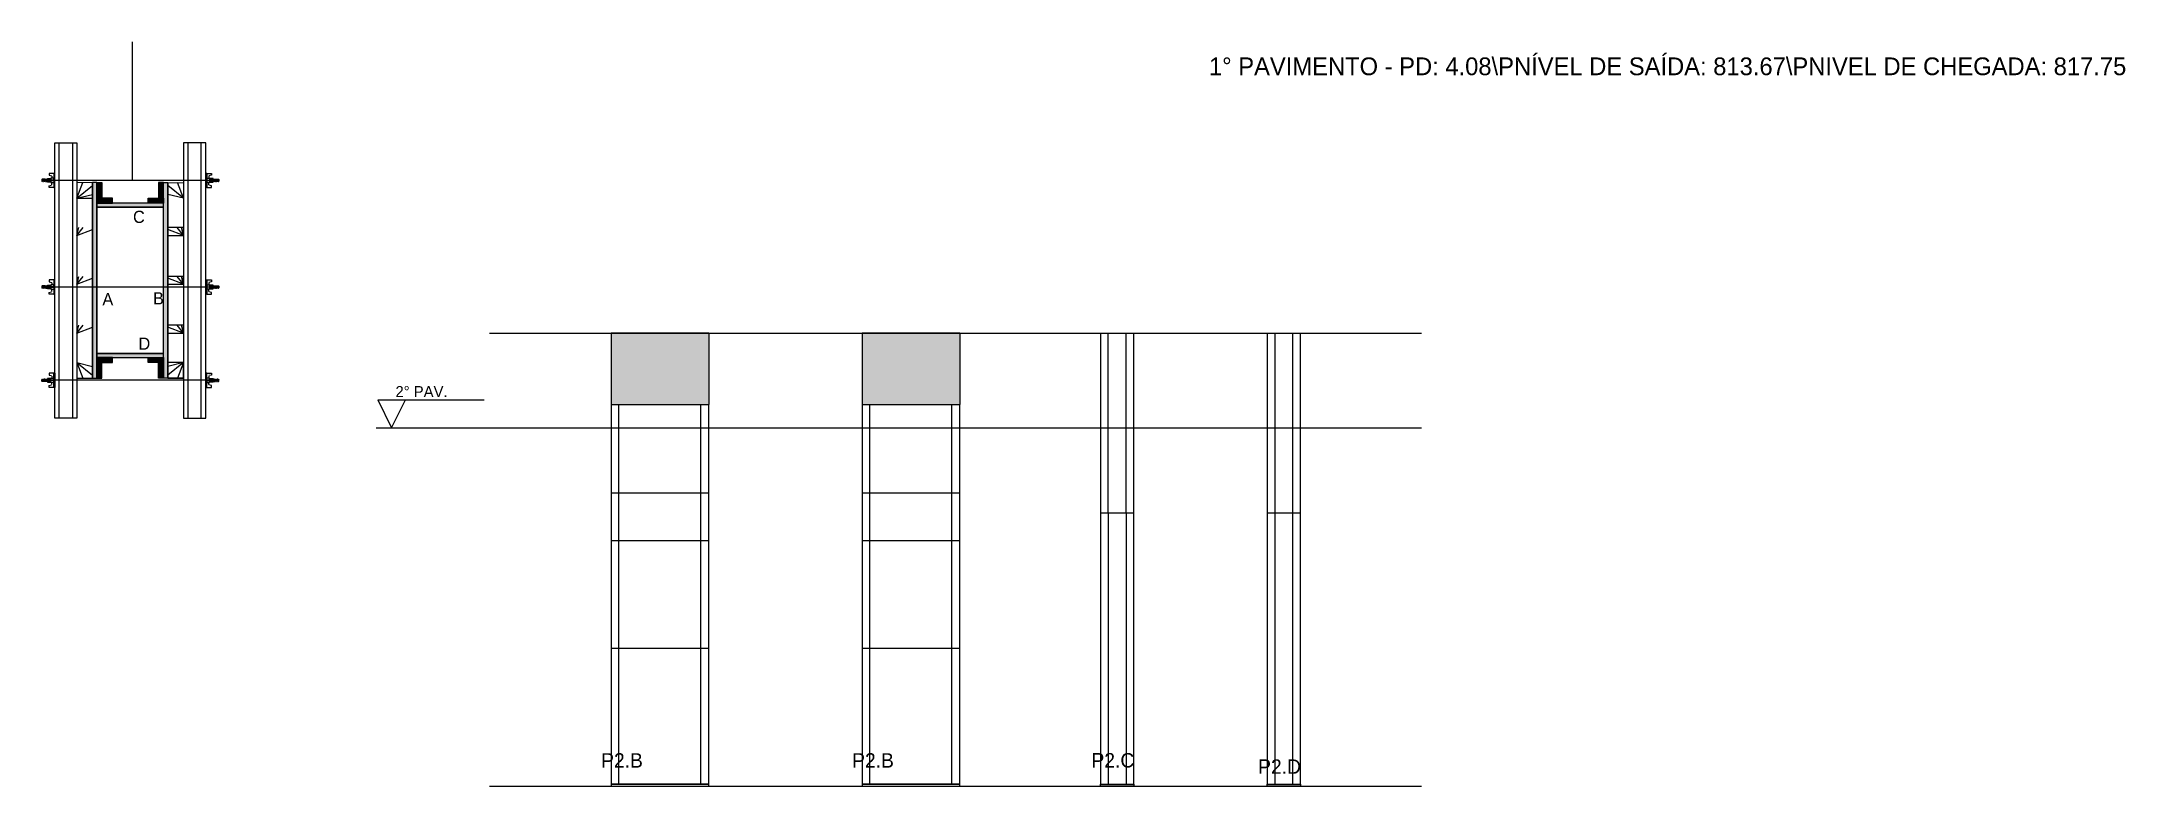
# Model space of a CAD drawing. Header units: metres. Extents: x 6339 to 8217, y 14403 to 15074.
import ezdxf

# ---------------------------------------------------------------- set-up
doc = ezdxf.new("R2010")
doc.units = ezdxf.units.M
for name, color, linetype in [('CHAPA', 7, 'Continuous'), ('COTA', 7, 'Continuous'), ('Hachura', 7, 'Continuous'), ('Madeira', 7, 'Continuous'), ('NIVEL 1° PAV.', 7, 'Continuous'), ('NIVEL 2° PAV.', 7, 'Continuous'), ('NOMENCLATURA', 7, 'Continuous'), ('Nível', 7, 'Continuous'), ('Painéis', 7, 'Continuous'), ('Perfil Metálico', 7, 'Continuous'), ('SARR_2.2x7', 7, 'Continuous'), ('SARRAFO', 7, 'Continuous'), ('Texto Seção', 7, 'Continuous'), ('TEXTO_GERAL', 7, 'Continuous')]:
    doc.layers.add(name, color=color, linetype=linetype)

msp = doc.modelspace()

# ---------------------------------------------------------------- hatches: boundary and pattern name
at = {"layer": 'COTA'}
h = msp.add_hatch(color=7, dxfattribs=at)
h.dxf.hatch_style = 1
h.paths.add_polyline_path([(6852.1, 14811), (6852.1, 14747), (6852.1, 14747), (6940.1, 14747), (6940.1, 14747), (6940.1, 14811), (6940.1, 14811), (6852.1, 14811)])
h = msp.add_hatch(color=7, dxfattribs=at)
h.dxf.hatch_style = 1
h.paths.add_polyline_path([(7078.3, 14811), (7078.3, 14747), (7078.3, 14747), (7166.3, 14747), (7166.3, 14747), (7166.3, 14811), (7166.3, 14811), (7078.3, 14811)])
at = {"layer": 'Hachura'}
h = msp.add_hatch(color=7, dxfattribs=at)
h.dxf.hatch_style = 1
h.paths.add_polyline_path([(6388.8, 14946.7), (6384.8, 14946.7), (6384.8, 14946.7), (6384.8, 14770.7), (6384.8, 14770.7), (6388.8, 14770.7), (6388.8, 14770.7), (6388.8, 14946.7), (6388.8, 14946.7)])
h = msp.add_hatch(color=7, dxfattribs=at)
h.dxf.hatch_style = 1
h.paths.add_polyline_path([(6388.8, 14932.7), (6393.2, 14932.7), (6393.2, 14932.7), (6393.2, 14946.7), (6393.2, 14946.7), (6388.8, 14946.7), (6388.8, 14946.7), (6388.8, 14932.7)])
h = msp.add_hatch(color=7, dxfattribs=at)
h.dxf.hatch_style = 1
h.paths.add_polyline_path([(6388.8, 14928.3), (6388.8, 14932.7), (6388.8, 14932.7), (6402.8, 14932.7), (6402.8, 14932.7), (6402.8, 14928.3), (6402.8, 14928.3), (6388.8, 14928.3)])
h = msp.add_hatch(color=7, dxfattribs=at)
h.dxf.hatch_style = 1
h.paths.add_polyline_path([(6448.8, 14924.7), (6448.8, 14928.3), (6448.8, 14928.3), (6388.8, 14928.3), (6388.8, 14928.3), (6388.8, 14924.7), (6388.8, 14924.7), (6448.8, 14924.7)])
h = msp.add_hatch(color=7, dxfattribs=at)
h.dxf.hatch_style = 1
h.paths.add_polyline_path([(6448.8, 14924.7), (6448.8, 14928.3), (6448.8, 14928.3), (6388.8, 14928.3), (6388.8, 14928.3), (6388.8, 14924.7), (6388.8, 14924.7), (6448.8, 14924.7)])
h = msp.add_hatch(color=7, dxfattribs=at)
h.dxf.hatch_style = 1
h.paths.add_polyline_path([(6448.8, 14928.3), (6448.8, 14932.7), (6448.8, 14932.7), (6434.8, 14932.7), (6434.8, 14932.7), (6434.8, 14928.3), (6434.8, 14928.3), (6448.8, 14928.3)])
h = msp.add_hatch(color=7, dxfattribs=at)
h.dxf.hatch_style = 1
h.paths.add_polyline_path([(6448.8, 14932.7), (6444.4, 14932.7), (6444.4, 14932.7), (6444.4, 14946.7), (6444.4, 14946.7), (6448.8, 14946.7), (6448.8, 14946.7), (6448.8, 14932.7)])
h = msp.add_hatch(color=7, dxfattribs=at)
h.dxf.hatch_style = 1
h.paths.add_polyline_path([(6448.8, 14946.7), (6452.8, 14946.7), (6452.8, 14946.7), (6452.8, 14770.7), (6452.8, 14770.7), (6448.8, 14770.7), (6448.8, 14770.7), (6448.8, 14946.7), (6448.8, 14946.7)])
h = msp.add_hatch(color=7, dxfattribs=at)
h.dxf.hatch_style = 1
h.paths.add_polyline_path([(6448.8, 14789.1), (6448.8, 14792.7), (6448.8, 14792.7), (6388.8, 14792.7), (6388.8, 14792.7), (6388.8, 14789.1), (6388.8, 14789.1), (6448.8, 14789.1)])
h = msp.add_hatch(color=7, dxfattribs=at)
h.dxf.hatch_style = 1
h.paths.add_polyline_path([(6448.8, 14789.1), (6448.8, 14792.7), (6448.8, 14792.7), (6388.8, 14792.7), (6388.8, 14792.7), (6388.8, 14789.1), (6388.8, 14789.1), (6448.8, 14789.1)])
h = msp.add_hatch(color=7, dxfattribs=at)
h.dxf.hatch_style = 1
h.paths.add_polyline_path([(6388.8, 14784.7), (6388.8, 14789.1), (6388.8, 14789.1), (6402.8, 14789.1), (6402.8, 14789.1), (6402.8, 14784.7), (6402.8, 14784.7), (6388.8, 14784.7)])
h = msp.add_hatch(color=7, dxfattribs=at)
h.dxf.hatch_style = 1
h.paths.add_polyline_path([(6388.8, 14784.7), (6393.2, 14784.7), (6393.2, 14784.7), (6393.2, 14770.7), (6393.2, 14770.7), (6388.8, 14770.7), (6388.8, 14770.7), (6388.8, 14784.7)])
h = msp.add_hatch(color=7, dxfattribs=at)
h.dxf.hatch_style = 1
h.paths.add_polyline_path([(6448.8, 14784.7), (6448.8, 14789.1), (6448.8, 14789.1), (6434.8, 14789.1), (6434.8, 14789.1), (6434.8, 14784.7), (6434.8, 14784.7), (6448.8, 14784.7)])
h = msp.add_hatch(color=7, dxfattribs=at)
h.dxf.hatch_style = 1
h.paths.add_polyline_path([(6448.8, 14784.7), (6444.4, 14784.7), (6444.4, 14784.7), (6444.4, 14770.7), (6444.4, 14770.7), (6448.8, 14770.7), (6448.8, 14770.7), (6448.8, 14784.7)])

# ---------------------------------------------------------------- linework, layer by layer
at = {"layer": 'CHAPA', "color": 7, "lineweight": 25}
for points in [[(6388.8, 14946.7), (6384.8, 14946.7), (6384.8, 14770.7), (6388.8, 14770.7)], [(6388.8, 14946.7), (6384.8, 14946.7), (6384.8, 14770.7), (6388.8, 14770.7)], [(6448.8, 14924.7), (6448.8, 14928.3), (6388.8, 14928.3), (6388.8, 14924.7)], [(6448.8, 14924.7), (6448.8, 14928.3), (6388.8, 14928.3), (6388.8, 14924.7)], [(6448.8, 14946.7), (6452.8, 14946.7), (6452.8, 14770.7), (6448.8, 14770.7)], [(6448.8, 14946.7), (6452.8, 14946.7), (6452.8, 14770.7), (6448.8, 14770.7)], [(6448.8, 14789.1), (6448.8, 14792.7), (6388.8, 14792.7), (6388.8, 14789.1)], [(6448.8, 14789.1), (6448.8, 14792.7), (6388.8, 14792.7), (6388.8, 14789.1)]]:
    msp.add_lwpolyline(points, close=True, dxfattribs=at)
at = {"layer": 'COTA', "color": 7, "lineweight": 25}
for p, q in [((6852.1, 14811), (6852.1, 14747)), ((6940.1, 14811), (6852.1, 14811)), ((6940.1, 14811), (6940.1, 14747)), ((7078.3, 14811), (7078.3, 14747)), ((7166.3, 14811), (7078.3, 14811)), ((7166.3, 14811), (7166.3, 14747))]:
    msp.add_line(p, q, dxfattribs=at)
at = {"layer": 'Defpoints', "color": 7, "lineweight": 25}
msp.add_line((6420.7, 14948.7), (6420.7, 15073.7), dxfattribs=at)
at = {"layer": 'Hachura', "color": 7, "lineweight": 25}
for p, q in [((6339.3, 14949.7), (6339, 14949.4)), ((6339, 14949.4), (6339, 14948.1)), ((6339.3, 14947.8), (6339, 14948.1)), ((6339.6, 14949.7), (6339.3, 14949.7)), ((6339.3, 14949.7), (6339.3, 14949.7)), ((6339.3, 14947.8), (6339.3, 14949.7)), ((6339.9, 14947.8), (6339.3, 14949.1)), ((6339.9, 14947.7), (6339.3, 14948.8)), ((6339.3, 14948.3), (6339.6, 14947.6)), ((6339.3, 14948), (6339.4, 14947.8)), ((6339.4, 14947.8), (6339.3, 14947.8)), ((6339.6, 14949.7), (6340.6, 14947.8)), ((6339.6, 14949.7), (6340.6, 14947.8)), ((6339.7, 14949.8), (6340.8, 14947.6)), ((6341, 14947.7), (6339.9, 14949.8)), ((6339.9, 14947.8), (6340.6, 14947.8)), ((6340.8, 14949.7), (6340.1, 14949.7)), ((6341.1, 14947.8), (6340.1, 14949.7)), ((6340.8, 14949.7), (6341.7, 14947.8)), ((6340.9, 14949.8), (6342, 14947.6)), ((6342.2, 14947.7), (6341.1, 14949.8)), ((6341.7, 14947.8), (6341.1, 14947.8)), ((6341.9, 14949.7), (6341.3, 14949.7)), ((6342.3, 14947.8), (6341.3, 14949.7)), ((6341.5, 14949.7), (6341.3, 14949.7)), ((6341.9, 14949.7), (6342.9, 14947.8)), ((6342, 14949.8), (6343.1, 14947.6)), ((6343.3, 14947.7), (6342.3, 14949.8)), ((6342.5, 14947.8), (6342.3, 14947.8)), ((6343.1, 14949.7), (6342.5, 14949.7)), ((6343.4, 14947.8), (6342.5, 14949.7)), ((6342.5, 14947.8), (6342.9, 14947.8)), ((6343.1, 14949.7), (6344.1, 14947.8)), ((6344.1, 14948.5), (6343.4, 14949.8)), ((6343.4, 14947.8), (6344.1, 14947.8)), ((6344.1, 14948.8), (6343.6, 14949.7)), ((6344.1, 14949.7), (6343.6, 14949.7)), ((6497.6, 14948.7), (6343.8, 14948.7)), ((6344.1, 14947), (6344.1, 14950.3)), ((6344.1, 14947), (6344.1, 14950.3)), ((6344.1, 14950.3), (6347.3, 14950.3)), ((6344.1, 14949.3), (6347.3, 14949.3)), ((6344.1, 14947.8), (6347.3, 14947.8)), ((6347.3, 14947), (6344.1, 14947)), ((6350.8, 14955.1), (6345.6, 14955.1)), ((6345.6, 14955.1), (6345.6, 14953.4)), ((6345.6, 14953.4), (6347.8, 14952.9)), ((6347.3, 14950.6), (6347.3, 14946.7)), ((6349.9, 14950.6), (6347.3, 14950.6)), ((6347.3, 14946.7), (6347.3, 14947)), ((6347.3, 14946.7), (6347.3, 14947)), ((6349.9, 14949), (6347.9, 14949)), ((6347.9, 14948.5), (6349.9, 14948.5)), ((6348.1, 14952.6), (6348.1, 14950.6)), ((6349.9, 14955.1), (6349.9, 14942.2)), ((6349.9, 14955.1), (6349.9, 14950)), ((6349.9, 14955), (6350.8, 14955)), ((6349.9, 14954.8), (6350.8, 14954.8)), ((6349.9, 14954.4), (6350.8, 14954.4)), ((6349.9, 14954), (6350.8, 14954)), ((6349.9, 14953.1), (6350.8, 14953.1)), ((6349.9, 14951.7), (6350.8, 14951.7)), ((6349.9, 14948.7), (6349.9, 14950.6)), ((6349.9, 14950), (6349.9, 14949.3)), ((6349.9, 14948.7), (6350.8, 14948.7)), ((6350.2, 14949.6), (6350, 14949.6)), ((6350, 14947.7), (6350.4, 14947.7)), ((6350.6, 14949.6), (6350.2, 14949.6)), ((6350.8, 14942.2), (6350.8, 14955.1)), ((6350.8, 14943.2), (6350.8, 14951)), ((6486.8, 14942.2), (6486.8, 14955.1)), ((6486.8, 14955.1), (6491.9, 14955.1)), ((6487.7, 14955), (6486.8, 14955)), ((6487.7, 14954.8), (6486.8, 14954.8)), ((6487.7, 14954.4), (6486.8, 14954.4)), ((6487.7, 14954), (6486.8, 14954)), ((6487.7, 14953.1), (6486.8, 14953.1)), ((6487.7, 14951.7), (6486.8, 14951.7)), ((6486.8, 14943.2), (6486.8, 14951)), ((6487.7, 14948.7), (6486.8, 14948.7)), ((6486.9, 14949.6), (6487.4, 14949.6)), ((6487.5, 14947.7), (6487.1, 14947.7)), ((6487.4, 14949.6), (6487.6, 14949.6)), ((6487.7, 14955.1), (6487.7, 14942.2)), ((6487.7, 14955.1), (6487.7, 14950)), ((6487.7, 14948.7), (6487.7, 14950.6)), ((6487.7, 14950.6), (6490.3, 14950.6)), ((6487.7, 14950), (6487.7, 14949.3)), ((6487.7, 14949), (6489.7, 14949)), ((6489.7, 14948.5), (6487.7, 14948.5)), ((6489.5, 14952.6), (6489.5, 14950.6)), ((6491.9, 14953.4), (6489.7, 14952.9)), ((6490.3, 14950.6), (6490.3, 14946.7)), ((6493.5, 14950.3), (6490.3, 14950.3)), ((6493.5, 14949.3), (6490.3, 14949.3)), ((6493.5, 14947.8), (6490.3, 14947.8)), ((6490.3, 14947), (6493.5, 14947)), ((6490.3, 14946.7), (6490.3, 14947)), ((6490.3, 14946.7), (6490.3, 14947)), ((6491.9, 14955.1), (6491.9, 14953.4)), ((6493.4, 14947), (6493.4, 14950.3)), ((6493.5, 14947), (6493.5, 14950.3)), ((6493.5, 14948.5), (6494.1, 14949.8)), ((6494.4, 14949.7), (6493.5, 14947.8)), ((6493.5, 14948.8), (6493.9, 14949.7)), ((6493.5, 14949.7), (6493.9, 14949.7)), ((6494.1, 14947.8), (6493.5, 14947.8)), ((6494.1, 14947.8), (6495.1, 14949.7)), ((6494.2, 14947.7), (6495.3, 14949.8)), ((6495.5, 14949.8), (6494.4, 14947.6)), ((6494.4, 14949.7), (6495.1, 14949.7)), ((6495.6, 14949.7), (6494.6, 14947.8)), ((6495.1, 14947.8), (6494.6, 14947.8)), ((6495.1, 14947.8), (6495.3, 14947.8)), ((6495.3, 14947.8), (6496.3, 14949.7)), ((6495.4, 14947.7), (6496.4, 14949.8)), ((6496.7, 14949.8), (6495.6, 14947.6)), ((6495.6, 14949.7), (6496.3, 14949.7)), ((6496.8, 14949.7), (6495.8, 14947.8)), ((6495.8, 14947.8), (6496.4, 14947.8)), ((6496, 14949.7), (6496.3, 14949.7)), ((6496.4, 14947.8), (6497.4, 14949.7)), ((6496.5, 14947.7), (6497.6, 14949.8)), ((6497.8, 14949.8), (6496.8, 14947.6)), ((6496.8, 14949.7), (6497.4, 14949.7)), ((6497.9, 14949.7), (6497, 14947.8)), ((6497.9, 14949.7), (6497, 14947.8)), ((6497.6, 14947.8), (6497, 14947.8)), ((6497.6, 14947.8), (6498.3, 14949.1)), ((6497.7, 14947.7), (6498.3, 14948.8)), ((6497.9, 14949.7), (6498.3, 14949.7)), ((6498.3, 14948.3), (6497.9, 14947.6)), ((6498.3, 14948), (6498.1, 14947.8)), ((6498.1, 14947.8), (6498.3, 14947.8)), ((6498.3, 14949.7), (6498.3, 14949.7)), ((6498.3, 14949.7), (6498.6, 14949.4)), ((6498.3, 14947.8), (6498.3, 14949.7)), ((6498.3, 14947.8), (6498.6, 14948.1)), ((6498.6, 14949.4), (6498.6, 14948.1)), ((6345.6, 14943.9), (6347.8, 14944.5)), ((6345.6, 14942.2), (6345.6, 14943.9)), ((6349.9, 14942.2), (6345.6, 14942.2)), ((6347.3, 14946.7), (6349.9, 14946.7)), ((6348.1, 14944.8), (6348.1, 14946.7)), ((6349.9, 14945.6), (6350.8, 14945.6)), ((6349.9, 14944.2), (6350.8, 14944.2)), ((6349.9, 14943.4), (6350.8, 14943.4)), ((6349.9, 14942.9), (6350.8, 14942.9)), ((6349.9, 14942.6), (6350.8, 14942.6)), ((6349.9, 14942.4), (6350.8, 14942.4)), ((6349.9, 14942.2), (6350.8, 14942.2)), ((6487.7, 14945.6), (6486.8, 14945.6)), ((6487.7, 14944.2), (6486.8, 14944.2)), ((6487.7, 14943.4), (6486.8, 14943.4)), ((6487.7, 14942.9), (6486.8, 14942.9)), ((6487.7, 14942.6), (6486.8, 14942.6)), ((6487.7, 14942.4), (6486.8, 14942.4)), ((6487.7, 14942.2), (6486.8, 14942.2)), ((6490.3, 14946.7), (6487.7, 14946.7)), ((6487.7, 14942.2), (6491.9, 14942.2)), ((6489.5, 14944.8), (6489.5, 14946.7)), ((6491.9, 14943.9), (6489.7, 14944.5)), ((6491.9, 14942.2), (6491.9, 14943.9)), ((6339.3, 14853.7), (6339, 14853.4)), ((6339, 14853.4), (6339, 14852.1)), ((6339.6, 14853.7), (6339.3, 14853.7)), ((6339.3, 14853.7), (6339.3, 14853.7)), ((6339.3, 14851.8), (6339.3, 14853.7)), ((6339.9, 14851.8), (6339.3, 14853.1)), ((6339.6, 14853.7), (6340.6, 14851.8)), ((6339.6, 14853.7), (6340.6, 14851.8)), ((6339.7, 14853.8), (6340.8, 14851.6)), ((6341, 14851.7), (6339.9, 14853.8)), ((6340.8, 14853.7), (6340.1, 14853.7)), ((6341.1, 14851.8), (6340.1, 14853.7)), ((6340.8, 14853.7), (6341.7, 14851.8)), ((6340.9, 14853.8), (6342, 14851.6)), ((6342.2, 14851.7), (6341.1, 14853.8)), ((6341.9, 14853.7), (6341.3, 14853.7)), ((6342.3, 14851.8), (6341.3, 14853.7)), ((6341.5, 14853.7), (6341.3, 14853.7)), ((6341.9, 14853.7), (6342.9, 14851.8)), ((6342, 14853.8), (6343.1, 14851.6)), ((6343.3, 14851.7), (6342.3, 14853.8)), ((6343.1, 14853.7), (6342.5, 14853.7)), ((6343.4, 14851.8), (6342.5, 14853.7)), ((6343.1, 14853.7), (6344.1, 14851.8)), ((6344.1, 14852.5), (6343.4, 14853.8)), ((6344.1, 14852.8), (6343.6, 14853.7)), ((6344.1, 14853.7), (6343.6, 14853.7)), ((6344.1, 14851), (6344.1, 14854.3)), ((6344.1, 14851), (6344.1, 14854.3)), ((6344.1, 14854.3), (6347.3, 14854.3)), ((6344.1, 14853.3), (6347.3, 14853.3)), ((6350.8, 14859.1), (6345.6, 14859.1)), ((6345.6, 14859.1), (6345.6, 14857.4)), ((6345.6, 14857.4), (6347.8, 14856.9)), ((6347.3, 14854.6), (6347.3, 14850.7)), ((6349.9, 14854.6), (6347.3, 14854.6)), ((6349.9, 14853), (6347.9, 14853)), ((6348.1, 14856.6), (6348.1, 14854.6)), ((6349.9, 14859.1), (6349.9, 14846.2)), ((6349.9, 14859.1), (6349.9, 14854)), ((6349.9, 14859), (6350.8, 14859)), ((6349.9, 14858.8), (6350.8, 14858.8)), ((6349.9, 14858.4), (6350.8, 14858.4)), ((6349.9, 14858), (6350.8, 14858)), ((6349.9, 14857.1), (6350.8, 14857.1)), ((6349.9, 14855.7), (6350.8, 14855.7)), ((6349.9, 14852.7), (6349.9, 14854.6)), ((6349.9, 14854), (6349.9, 14853.3)), ((6350.2, 14853.6), (6350, 14853.6)), ((6350.6, 14853.6), (6350.2, 14853.6)), ((6350.8, 14846.2), (6350.8, 14859.1)), ((6350.8, 14847.2), (6350.8, 14855)), ((6486.8, 14846.2), (6486.8, 14859.1)), ((6486.8, 14859.1), (6491.9, 14859.1)), ((6487.7, 14859), (6486.8, 14859)), ((6487.7, 14858.8), (6486.8, 14858.8)), ((6487.7, 14858.4), (6486.8, 14858.4)), ((6487.7, 14858), (6486.8, 14858)), ((6487.7, 14857.1), (6486.8, 14857.1)), ((6487.7, 14855.7), (6486.8, 14855.7)), ((6486.8, 14847.2), (6486.8, 14855)), ((6486.9, 14853.6), (6487.4, 14853.6)), ((6487.4, 14853.6), (6487.6, 14853.6)), ((6487.7, 14859.1), (6487.7, 14846.2)), ((6487.7, 14859.1), (6487.7, 14854)), ((6487.7, 14852.7), (6487.7, 14854.6)), ((6487.7, 14854.6), (6490.3, 14854.6)), ((6487.7, 14854), (6487.7, 14853.3)), ((6487.7, 14853), (6489.7, 14853)), ((6489.5, 14856.6), (6489.5, 14854.6)), ((6491.9, 14857.4), (6489.7, 14856.9)), ((6490.3, 14854.6), (6490.3, 14850.7)), ((6493.5, 14854.3), (6490.3, 14854.3)), ((6493.5, 14853.3), (6490.3, 14853.3)), ((6491.9, 14859.1), (6491.9, 14857.4)), ((6493.4, 14851), (6493.4, 14854.3)), ((6493.5, 14851), (6493.5, 14854.3)), ((6493.5, 14852.5), (6494.1, 14853.8)), ((6494.4, 14853.7), (6493.5, 14851.8)), ((6493.5, 14852.8), (6493.9, 14853.7)), ((6493.5, 14853.7), (6493.9, 14853.7)), ((6494.1, 14851.8), (6495.1, 14853.7)), ((6494.2, 14851.7), (6495.3, 14853.8)), ((6495.5, 14853.8), (6494.4, 14851.6)), ((6494.4, 14853.7), (6495.1, 14853.7)), ((6495.6, 14853.7), (6494.6, 14851.8)), ((6495.3, 14851.8), (6496.3, 14853.7)), ((6495.4, 14851.7), (6496.4, 14853.8)), ((6496.7, 14853.8), (6495.6, 14851.6)), ((6495.6, 14853.7), (6496.3, 14853.7)), ((6496.8, 14853.7), (6495.8, 14851.8)), ((6496, 14853.7), (6496.3, 14853.7)), ((6496.4, 14851.8), (6497.4, 14853.7)), ((6496.5, 14851.7), (6497.6, 14853.8)), ((6497.8, 14853.8), (6496.8, 14851.6)), ((6496.8, 14853.7), (6497.4, 14853.7)), ((6497.9, 14853.7), (6497, 14851.8)), ((6497.9, 14853.7), (6497, 14851.8)), ((6497.6, 14851.8), (6498.3, 14853.1)), ((6497.9, 14853.7), (6498.3, 14853.7)), ((6498.3, 14853.7), (6498.3, 14853.7)), ((6498.3, 14853.7), (6498.6, 14853.4)), ((6498.3, 14851.8), (6498.3, 14853.7)), ((6498.6, 14853.4), (6498.6, 14852.1)), ((6339.3, 14851.8), (6339, 14852.1)), ((6339.9, 14851.7), (6339.3, 14852.8)), ((6339.3, 14852.3), (6339.6, 14851.6)), ((6339.3, 14852), (6339.4, 14851.8)), ((6339.4, 14851.8), (6339.3, 14851.8)), ((6339.9, 14851.8), (6340.6, 14851.8)), ((6341.7, 14851.8), (6341.1, 14851.8)), ((6342.5, 14851.8), (6342.3, 14851.8)), ((6342.5, 14851.8), (6342.9, 14851.8)), ((6343.4, 14851.8), (6344.1, 14851.8)), ((6497.6, 14852.7), (6343.8, 14852.7)), ((6344.1, 14851.8), (6347.3, 14851.8)), ((6347.3, 14851), (6344.1, 14851)), ((6345.6, 14847.9), (6347.8, 14848.5)), ((6345.6, 14846.2), (6345.6, 14847.9)), ((6349.9, 14846.2), (6345.6, 14846.2)), ((6347.3, 14850.7), (6347.3, 14851)), ((6347.3, 14850.7), (6347.3, 14851)), ((6347.3, 14850.7), (6349.9, 14850.7)), ((6347.9, 14852.5), (6349.9, 14852.5)), ((6348.1, 14848.8), (6348.1, 14850.7)), ((6349.9, 14852.7), (6350.8, 14852.7)), ((6349.9, 14849.6), (6350.8, 14849.6)), ((6349.9, 14848.2), (6350.8, 14848.2)), ((6349.9, 14847.4), (6350.8, 14847.4)), ((6349.9, 14846.9), (6350.8, 14846.9)), ((6349.9, 14846.6), (6350.8, 14846.6)), ((6349.9, 14846.4), (6350.8, 14846.4)), ((6349.9, 14846.2), (6350.8, 14846.2)), ((6350, 14851.7), (6350.4, 14851.7)), ((6487.7, 14852.7), (6486.8, 14852.7)), ((6487.7, 14849.6), (6486.8, 14849.6)), ((6487.7, 14848.2), (6486.8, 14848.2)), ((6487.7, 14847.4), (6486.8, 14847.4)), ((6487.7, 14846.9), (6486.8, 14846.9)), ((6487.7, 14846.6), (6486.8, 14846.6)), ((6487.7, 14846.4), (6486.8, 14846.4)), ((6487.7, 14846.2), (6486.8, 14846.2)), ((6487.5, 14851.7), (6487.1, 14851.7)), ((6489.7, 14852.5), (6487.7, 14852.5)), ((6490.3, 14850.7), (6487.7, 14850.7)), ((6487.7, 14846.2), (6491.9, 14846.2)), ((6489.5, 14848.8), (6489.5, 14850.7)), ((6491.9, 14847.9), (6489.7, 14848.5)), ((6493.5, 14851.8), (6490.3, 14851.8)), ((6490.3, 14851), (6493.5, 14851)), ((6490.3, 14850.7), (6490.3, 14851)), ((6490.3, 14850.7), (6490.3, 14851)), ((6491.9, 14846.2), (6491.9, 14847.9)), ((6494.1, 14851.8), (6493.5, 14851.8)), ((6495.1, 14851.8), (6494.6, 14851.8)), ((6495.1, 14851.8), (6495.3, 14851.8)), ((6495.8, 14851.8), (6496.4, 14851.8)), ((6497.6, 14851.8), (6497, 14851.8)), ((6497.7, 14851.7), (6498.3, 14852.8)), ((6498.3, 14852.3), (6497.9, 14851.6)), ((6498.3, 14852), (6498.1, 14851.8)), ((6498.1, 14851.8), (6498.3, 14851.8)), ((6498.3, 14851.8), (6498.6, 14852.1)), ((6339.3, 14769.6), (6339, 14769.2)), ((6339, 14768), (6339, 14769.2)), ((6339.3, 14767.6), (6339, 14768)), ((6339.3, 14769.1), (6339.6, 14769.7)), ((6339.9, 14769.7), (6339.3, 14768.5)), ((6339.3, 14769.3), (6339.4, 14769.6)), ((6339.4, 14769.6), (6339.3, 14769.6)), ((6339.9, 14769.6), (6339.3, 14768.3)), ((6339.3, 14769.6), (6339.3, 14767.6)), ((6339.6, 14767.6), (6339.3, 14767.6)), ((6339.3, 14767.6), (6339.3, 14767.6)), ((6339.6, 14767.6), (6340.6, 14769.6)), ((6339.6, 14767.6), (6340.6, 14769.6)), ((6339.7, 14767.6), (6340.8, 14769.7)), ((6341, 14769.7), (6339.9, 14767.5)), ((6339.9, 14769.6), (6340.6, 14769.6)), ((6341.1, 14769.6), (6340.1, 14767.6)), ((6340.8, 14767.6), (6340.1, 14767.6)), ((6340.8, 14767.6), (6341.7, 14769.6)), ((6340.9, 14767.6), (6342, 14769.7)), ((6342.2, 14769.7), (6341.1, 14767.5)), ((6341.7, 14769.6), (6341.1, 14769.6)), ((6342.3, 14769.6), (6341.3, 14767.6)), ((6341.9, 14767.6), (6341.3, 14767.6)), ((6341.5, 14767.6), (6341.3, 14767.6)), ((6341.9, 14767.6), (6342.9, 14769.6)), ((6342, 14767.6), (6343.1, 14769.7)), ((6343.3, 14769.7), (6342.3, 14767.5)), ((6342.5, 14769.6), (6342.3, 14769.6)), ((6342.5, 14769.6), (6342.9, 14769.6)), ((6343.4, 14769.6), (6342.5, 14767.6)), ((6343.1, 14767.6), (6342.5, 14767.6)), ((6343.1, 14767.6), (6344.1, 14769.6)), ((6343.4, 14769.6), (6344.1, 14769.6)), ((6344.1, 14768.8), (6343.4, 14767.5)), ((6344.1, 14768.5), (6343.6, 14767.6)), ((6344.1, 14767.6), (6343.6, 14767.6)), ((6497.6, 14768.7), (6343.8, 14768.7)), ((6344.1, 14770.3), (6344.1, 14767)), ((6344.1, 14770.3), (6344.1, 14767)), ((6347.3, 14770.3), (6344.1, 14770.3)), ((6344.1, 14769.6), (6347.3, 14769.6)), ((6344.1, 14768), (6347.3, 14768)), ((6344.1, 14767), (6347.3, 14767)), ((6349.9, 14775.1), (6345.6, 14775.1)), ((6345.6, 14775.1), (6345.6, 14773.4)), ((6345.6, 14773.4), (6347.8, 14772.9)), ((6345.6, 14763.9), (6347.8, 14764.5)), ((6345.6, 14762.2), (6345.6, 14763.9)), ((6350.8, 14762.2), (6345.6, 14762.2)), ((6347.3, 14766.7), (6347.3, 14770.6)), ((6347.3, 14770.6), (6349.9, 14770.6)), ((6347.3, 14770.6), (6347.3, 14770.3)), ((6347.3, 14770.6), (6347.3, 14770.3)), ((6349.9, 14766.7), (6347.3, 14766.7)), ((6347.9, 14768.9), (6349.9, 14768.9)), ((6349.9, 14768.4), (6347.9, 14768.4)), ((6348.1, 14772.5), (6348.1, 14770.6)), ((6348.1, 14764.8), (6348.1, 14766.7)), ((6349.9, 14762.2), (6349.9, 14775.1)), ((6349.9, 14775.1), (6350.8, 14775.1)), ((6349.9, 14775), (6350.8, 14775)), ((6349.9, 14774.8), (6350.8, 14774.8)), ((6349.9, 14774.4), (6350.8, 14774.4)), ((6349.9, 14774), (6350.8, 14774)), ((6349.9, 14773.1), (6350.8, 14773.1)), ((6349.9, 14771.7), (6350.8, 14771.7)), ((6349.9, 14768.7), (6349.9, 14766.7)), ((6349.9, 14768.7), (6350.8, 14768.7)), ((6349.9, 14767.4), (6349.9, 14768)), ((6349.9, 14762.2), (6349.9, 14767.4)), ((6349.9, 14765.6), (6350.8, 14765.6)), ((6349.9, 14764.2), (6350.8, 14764.2)), ((6349.9, 14763.4), (6350.8, 14763.4)), ((6349.9, 14762.9), (6350.8, 14762.9)), ((6349.9, 14762.6), (6350.8, 14762.6)), ((6349.9, 14762.4), (6350.8, 14762.4)), ((6350, 14769.6), (6350.4, 14769.6)), ((6350.2, 14767.7), (6350, 14767.7)), ((6350.6, 14767.7), (6350.2, 14767.7)), ((6350.8, 14775.1), (6350.8, 14762.2)), ((6350.8, 14774.2), (6350.8, 14766.4)), ((6486.8, 14775.1), (6486.8, 14762.2)), ((6487.7, 14775.1), (6486.8, 14775.1)), ((6487.7, 14775), (6486.8, 14775)), ((6487.7, 14774.8), (6486.8, 14774.8)), ((6487.7, 14774.4), (6486.8, 14774.4)), ((6486.8, 14774.2), (6486.8, 14766.4)), ((6487.7, 14774), (6486.8, 14774)), ((6487.7, 14773.1), (6486.8, 14773.1)), ((6487.7, 14771.7), (6486.8, 14771.7)), ((6487.7, 14768.7), (6486.8, 14768.7)), ((6487.7, 14765.6), (6486.8, 14765.6)), ((6487.7, 14764.2), (6486.8, 14764.2)), ((6487.7, 14763.4), (6486.8, 14763.4)), ((6487.7, 14762.9), (6486.8, 14762.9)), ((6487.7, 14762.6), (6486.8, 14762.6)), ((6487.7, 14762.4), (6486.8, 14762.4)), ((6486.8, 14762.2), (6491.9, 14762.2)), ((6486.9, 14767.7), (6487.4, 14767.7)), ((6487.5, 14769.6), (6487.1, 14769.6)), ((6487.4, 14767.7), (6487.6, 14767.7)), ((6487.7, 14762.2), (6487.7, 14775.1)), ((6487.7, 14775.1), (6491.9, 14775.1)), ((6490.3, 14770.6), (6487.7, 14770.6)), ((6489.7, 14768.9), (6487.7, 14768.9)), ((6487.7, 14768.7), (6487.7, 14766.7)), ((6487.7, 14768.4), (6489.7, 14768.4)), ((6487.7, 14767.4), (6487.7, 14768)), ((6487.7, 14762.2), (6487.7, 14767.4)), ((6487.7, 14766.7), (6490.3, 14766.7)), ((6489.5, 14772.5), (6489.5, 14770.6)), ((6489.5, 14764.8), (6489.5, 14766.7)), ((6491.9, 14773.4), (6489.7, 14772.9)), ((6491.9, 14763.9), (6489.7, 14764.5)), ((6490.3, 14766.7), (6490.3, 14770.6)), ((6490.3, 14770.6), (6490.3, 14770.3)), ((6490.3, 14770.6), (6490.3, 14770.3)), ((6490.3, 14770.3), (6493.5, 14770.3)), ((6493.5, 14769.6), (6490.3, 14769.6)), ((6493.5, 14768), (6490.3, 14768)), ((6493.5, 14767), (6490.3, 14767)), ((6491.9, 14775.1), (6491.9, 14773.4)), ((6491.9, 14762.2), (6491.9, 14763.9)), ((6493.4, 14770.3), (6493.4, 14767)), ((6493.5, 14770.3), (6493.5, 14767)), ((6494.1, 14769.6), (6493.5, 14769.6)), ((6494.4, 14767.6), (6493.5, 14769.6)), ((6493.5, 14768.8), (6494.1, 14767.5)), ((6493.5, 14768.5), (6493.9, 14767.6)), ((6493.5, 14767.6), (6493.9, 14767.6)), ((6494.1, 14769.6), (6495.1, 14767.6)), ((6494.2, 14769.7), (6495.3, 14767.5)), ((6495.5, 14767.6), (6494.4, 14769.7)), ((6494.4, 14767.6), (6495.1, 14767.6)), ((6495.1, 14769.6), (6494.6, 14769.6)), ((6495.6, 14767.6), (6494.6, 14769.6)), ((6495.1, 14769.6), (6495.3, 14769.6)), ((6495.3, 14769.6), (6496.3, 14767.6)), ((6495.4, 14769.7), (6496.4, 14767.5)), ((6496.7, 14767.6), (6495.6, 14769.7)), ((6495.6, 14767.6), (6496.3, 14767.6)), ((6495.8, 14769.6), (6496.4, 14769.6)), ((6496.8, 14767.6), (6495.8, 14769.6)), ((6496, 14767.6), (6496.3, 14767.6)), ((6496.4, 14769.6), (6497.4, 14767.6)), ((6496.5, 14769.7), (6497.6, 14767.5)), ((6497.8, 14767.6), (6496.8, 14769.7)), ((6496.8, 14767.6), (6497.4, 14767.6)), ((6497.9, 14767.6), (6497, 14769.6)), ((6497.6, 14769.6), (6497, 14769.6)), ((6497.9, 14767.6), (6497, 14769.6)), ((6497.6, 14769.6), (6498.3, 14768.3)), ((6497.7, 14769.7), (6498.3, 14768.5)), ((6498.3, 14769.1), (6497.9, 14769.7)), ((6497.9, 14767.6), (6498.3, 14767.6)), ((6498.3, 14769.3), (6498.1, 14769.6)), ((6498.1, 14769.6), (6498.3, 14769.6)), ((6498.3, 14769.6), (6498.6, 14769.2)), ((6498.3, 14769.6), (6498.3, 14767.6)), ((6498.3, 14767.6), (6498.6, 14768)), ((6498.3, 14767.6), (6498.3, 14767.6)), ((6498.6, 14768), (6498.6, 14769.2))]:
    msp.add_line(p, q, dxfattribs=at)
at = {"layer": 'Madeira', "color": 7, "lineweight": 25}
for p, q in [((6370.8, 14932.6), (6376.2, 14946.7)), ((6370.8, 14932.6), (6384.8, 14944.2)), ((6370.8, 14932.6), (6384.8, 14936.1)), ((6466.8, 14932.6), (6452.8, 14944.2)), ((6466.8, 14932.6), (6452.8, 14936.1)), ((6466.8, 14932.6), (6461.4, 14946.7)), ((6370.8, 14899.2), (6376.5, 14906.2)), ((6370.8, 14899.2), (6372.5, 14906.2)), ((6370.8, 14899.2), (6384.8, 14904.6)), ((6466.8, 14899.2), (6452.8, 14904.6)), ((6466.8, 14899.2), (6461, 14906.2)), ((6466.8, 14899.2), (6465, 14906.2)), ((6370.8, 14855.2), (6376.5, 14862.2)), ((6370.8, 14855.2), (6372.5, 14862.2)), ((6370.8, 14855.2), (6384.8, 14860.6)), ((6466.8, 14855.2), (6452.8, 14860.6)), ((6466.8, 14855.2), (6461, 14862.2)), ((6466.8, 14855.2), (6465, 14862.2)), ((6370.8, 14811.2), (6376.5, 14818.2)), ((6370.8, 14811.2), (6372.5, 14818.2)), ((6370.8, 14811.2), (6384.8, 14816.6)), ((6466.8, 14811.2), (6452.8, 14816.6)), ((6466.8, 14811.2), (6461, 14818.2)), ((6466.8, 14811.2), (6465, 14818.2)), ((6370.8, 14784.7), (6384.8, 14773.2)), ((6370.8, 14784.7), (6384.8, 14781.2)), ((6370.8, 14784.7), (6376.2, 14770.7)), ((6466.8, 14784.7), (6452.8, 14773.2)), ((6466.8, 14784.7), (6452.8, 14781.2)), ((6466.8, 14784.7), (6461.3, 14770.7))]:
    msp.add_line(p, q, dxfattribs=at)
for points in [[(6370.8, 14932.6), (6384.8, 14932.7), (6384.8, 14946.7), (6370.8, 14946.6)], [(6370.8, 14770.7), (6384.8, 14770.7), (6384.8, 14946.7), (6370.8, 14946.6)], [(6466.8, 14770.7), (6452.8, 14770.7), (6452.8, 14946.7), (6466.8, 14946.6)], [(6466.8, 14899.2), (6466.8, 14906.2), (6452.8, 14906.2), (6452.8, 14899.2)], [(6466.8, 14855.2), (6466.8, 14862.2), (6452.8, 14862.2), (6452.8, 14855.2)], [(6466.8, 14811.2), (6466.8, 14818.2), (6452.8, 14818.2), (6452.8, 14811.2)], [(6466.8, 14784.7), (6452.8, 14784.7), (6452.8, 14770.7), (6466.8, 14770.7)]]:
    msp.add_lwpolyline(points, close=True, dxfattribs=at)
at = {"layer": 'NIVEL 1° PAV.', "color": 7, "lineweight": 25}
msp.add_line((6742.6, 14811), (7582.4, 14811), dxfattribs=at)
at = {"layer": 'NIVEL 2° PAV.', "color": 7, "lineweight": 25}
for p, q in [((6641.8, 14751), (6737.8, 14751)), ((6641.8, 14751), (6654.3, 14726)), ((6654.3, 14726), (6666.8, 14751)), ((6640.4, 14726), (7582.4, 14726))]:
    msp.add_line(p, q, dxfattribs=at)
at = {"layer": 'Nível', "color": 7, "lineweight": 25}
for p, q in [((6742.6, 14811), (7582.4, 14811)), ((6742.6, 14403), (7582.4, 14403))]:
    msp.add_line(p, q, dxfattribs=at)
at = {"layer": 'Painéis', "color": 7, "lineweight": 25}
for p, q in [((7293.2, 14811), (7293.2, 14405)), ((7293.2, 14811), (7323.2, 14811)), ((7323.2, 14405), (7323.2, 14811)), ((7443.3, 14811), (7443.3, 14405)), ((7443.3, 14811), (7473.3, 14811)), ((7473.3, 14405), (7473.3, 14811)), ((6852.1, 14747), (6852.1, 14667)), ((6852.1, 14747), (6940.1, 14747)), ((6940.1, 14624), (6940.1, 14747)), ((7078.3, 14747), (7078.3, 14667)), ((7078.3, 14747), (7166.3, 14747)), ((7166.3, 14405), (7166.3, 14747)), ((6852.1, 14667), (6852.1, 14403)), ((6940.1, 14667), (6852.1, 14667)), ((7078.3, 14667), (7078.3, 14403)), ((7166.3, 14667), (7078.3, 14667)), ((7323.2, 14649), (7293.2, 14649)), ((7473.3, 14649), (7443.3, 14649)), ((6940.1, 14624), (6852.1, 14624)), ((6940.1, 14405), (6940.1, 14624)), ((7166.3, 14624), (7078.3, 14624)), ((6940.1, 14527), (6852.1, 14527)), ((7166.3, 14527), (7078.3, 14527)), ((6852.1, 14405), (6940.1, 14405)), ((7078.3, 14405), (7166.3, 14405)), ((7293.2, 14405), (7323.2, 14405)), ((7443.3, 14405), (7473.3, 14405))]:
    msp.add_line(p, q, dxfattribs=at)
for points in [[(6388.8, 14792.7), (6448.8, 14792.7), (6448.8, 14924.7), (6388.8, 14924.7)], [(6940.1, 14405), (6852.1, 14405), (6852.1, 14403), (6940.1, 14403)], [(7166.3, 14405), (7078.3, 14405), (7078.3, 14403), (7166.3, 14403)], [(7293.2, 14405), (7323.2, 14405), (7323.2, 14403), (7293.2, 14403)], [(7443.3, 14405), (7473.3, 14405), (7473.3, 14403), (7443.3, 14403)]]:
    msp.add_lwpolyline(points, close=True, dxfattribs=at)
at = {"layer": 'Perfil Metálico', "color": 7, "lineweight": 25}
for points in [[(6350.8, 14982.7), (6370.8, 14982.7), (6370.8, 14734.7), (6350.8, 14734.7)], [(6366.8, 14734.7), (6354.8, 14734.7), (6354.8, 14982.7), (6366.8, 14982.7)], [(6486.8, 14982.7), (6466.8, 14982.7), (6466.8, 14734.7), (6486.8, 14734.7)], [(6470.8, 14734.7), (6482.8, 14734.7), (6482.8, 14982.7), (6470.8, 14982.7)]]:
    msp.add_lwpolyline(points, close=True, dxfattribs=at)
at = {"layer": 'SARR_2.2x7', "color": 7, "lineweight": 25}
for p, q in [((7300.2, 14649), (7300.2, 14811)), ((7316.2, 14649), (7316.2, 14811)), ((7450.3, 14811), (7450.3, 14649)), ((7466.3, 14811), (7466.3, 14649)), ((6859.1, 14747), (6859.1, 14747)), ((6859.1, 14667), (6859.1, 14747)), ((6933.1, 14667), (6933.1, 14747)), ((7085.3, 14747), (7085.3, 14747)), ((7085.3, 14667), (7085.3, 14747)), ((7159.3, 14667), (7159.3, 14747)), ((6859.1, 14527), (6859.1, 14667)), ((6933.1, 14527), (6933.1, 14667)), ((7085.3, 14624), (7085.3, 14667)), ((7159.3, 14624), (7159.3, 14667)), ((7300.2, 14649), (7300.2, 14405)), ((7316.2, 14649), (7316.2, 14405)), ((7450.3, 14649), (7450.3, 14405)), ((7466.3, 14649), (7466.3, 14405)), ((7085.3, 14527), (7085.3, 14624)), ((7159.3, 14527), (7159.3, 14624)), ((6859.1, 14405), (6859.1, 14527)), ((6933.1, 14405), (6933.1, 14527)), ((7085.3, 14405), (7085.3, 14527)), ((7159.3, 14405), (7159.3, 14527)), ((6859.1, 14405), (6859.1, 14405)), ((6933.1, 14405), (6933.1, 14405)), ((7085.3, 14405), (7085.3, 14405)), ((7159.3, 14405), (7159.3, 14405))]:
    msp.add_line(p, q, dxfattribs=at)
at = {"layer": 'SARRAFO', "color": 7, "lineweight": 25}
for points in [[(6393.2, 14946.7), (6393.2, 14932.7), (6388.8, 14932.7), (6388.8, 14946.7)], [(6402.8, 14932.7), (6388.8, 14932.7), (6388.8, 14928.3), (6402.8, 14928.3)], [(6434.8, 14932.7), (6448.8, 14932.7), (6448.8, 14928.3), (6434.8, 14928.3)], [(6444.4, 14946.7), (6444.4, 14932.7), (6448.8, 14932.7), (6448.8, 14946.7)], [(6402.8, 14789.1), (6388.8, 14789.1), (6388.8, 14784.7), (6402.8, 14784.7)], [(6393.2, 14770.7), (6393.2, 14784.7), (6388.8, 14784.7), (6388.8, 14770.7)], [(6434.8, 14789.1), (6448.8, 14789.1), (6448.8, 14784.7), (6434.8, 14784.7)], [(6444.4, 14770.7), (6444.4, 14784.7), (6448.8, 14784.7), (6448.8, 14770.7)]]:
    msp.add_lwpolyline(points, close=True, dxfattribs=at)

# ---------------------------------------------------------------- texts
at = {"layer": 'NIVEL 2° PAV.', "color": 7, "lineweight": 25}
msp.add_text('2° PAV.', height=10, dxfattribs=at).set_placement((6657.8, 14753.5))
at = {"layer": 'NOMENCLATURA', "color": 7, "lineweight": 25}
msp.add_text('1° PAVIMENTO - PD: 4.08\\PNÍVEL DE SAÍDA: 813.67\\PNIVEL DE CHEGADA: 817.75', height=16, dxfattribs=at).set_placement((7390.9, 15043.5))
at = {"layer": 'Texto Seção', "color": 7, "lineweight": 25}
for s, p in [('P2.B', (6843.1, 14419.8)), ('P2.B', (7069.3, 14419.8)), ('P2.C', (7285, 14419.9)), ('P2.D', (7435.2, 14414.2))]:
    msp.add_text(s, height=13, dxfattribs=at).set_placement(p)
at = {"layer": 'TEXTO_GERAL', "color": 7, "lineweight": 25}
for s, p in [('C', (6421.3, 14910.4)), ('A', (6393.7, 14836.2)), ('B', (6439.3, 14837)), ('D', (6426.2, 14796.2))]:
    msp.add_text(s, height=11, dxfattribs=at).set_placement(p)

doc.saveas('drawing.dxf')
